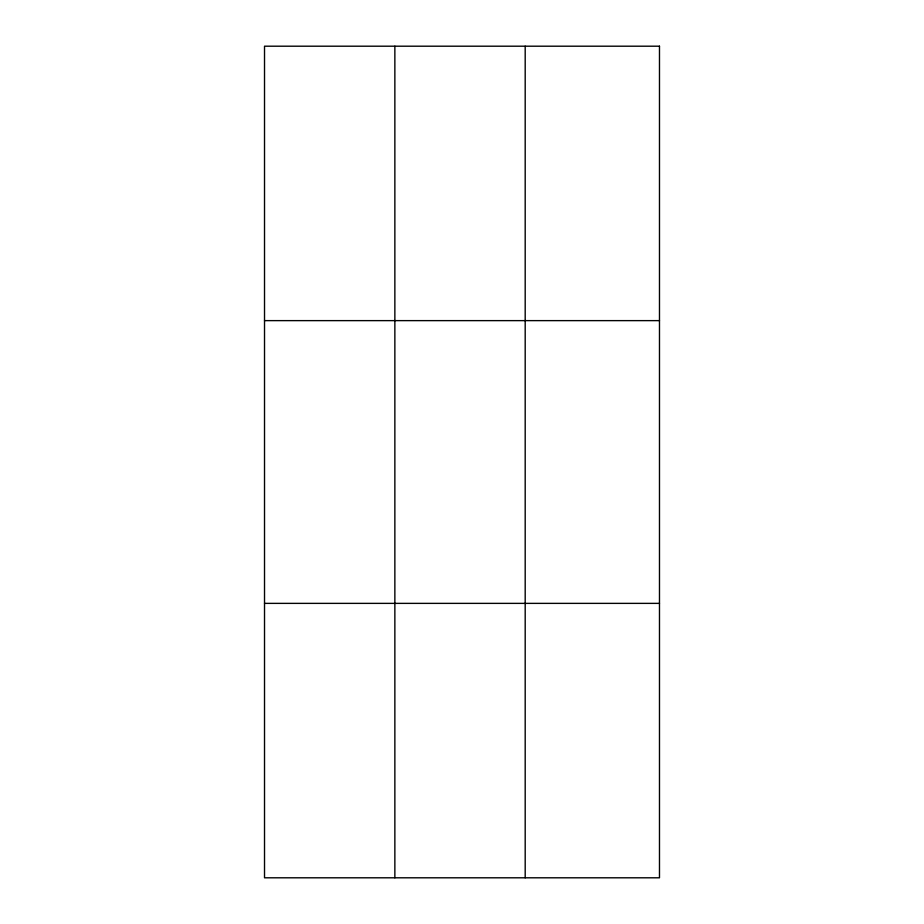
<?xml version="1.0" encoding="UTF-8"?>
<svg xmlns="http://www.w3.org/2000/svg" width="924" height="924" viewBox="0 0 924 924"><rect width="100%" height="100%" fill="white"/><g stroke="black" fill="none" stroke-linecap="round" stroke-linejoin="round"><path stroke-width="1.39" d="M394.86 46.2L394.86 877.8M525.19 46.2L525.19 877.8M264.518 320.628L659.482 320.628M264.518 603.372L659.482 603.372M659.482 46.2L659.482 877.8L264.518 877.8L264.518 46.2L659.482 46.2"/></g></svg>
